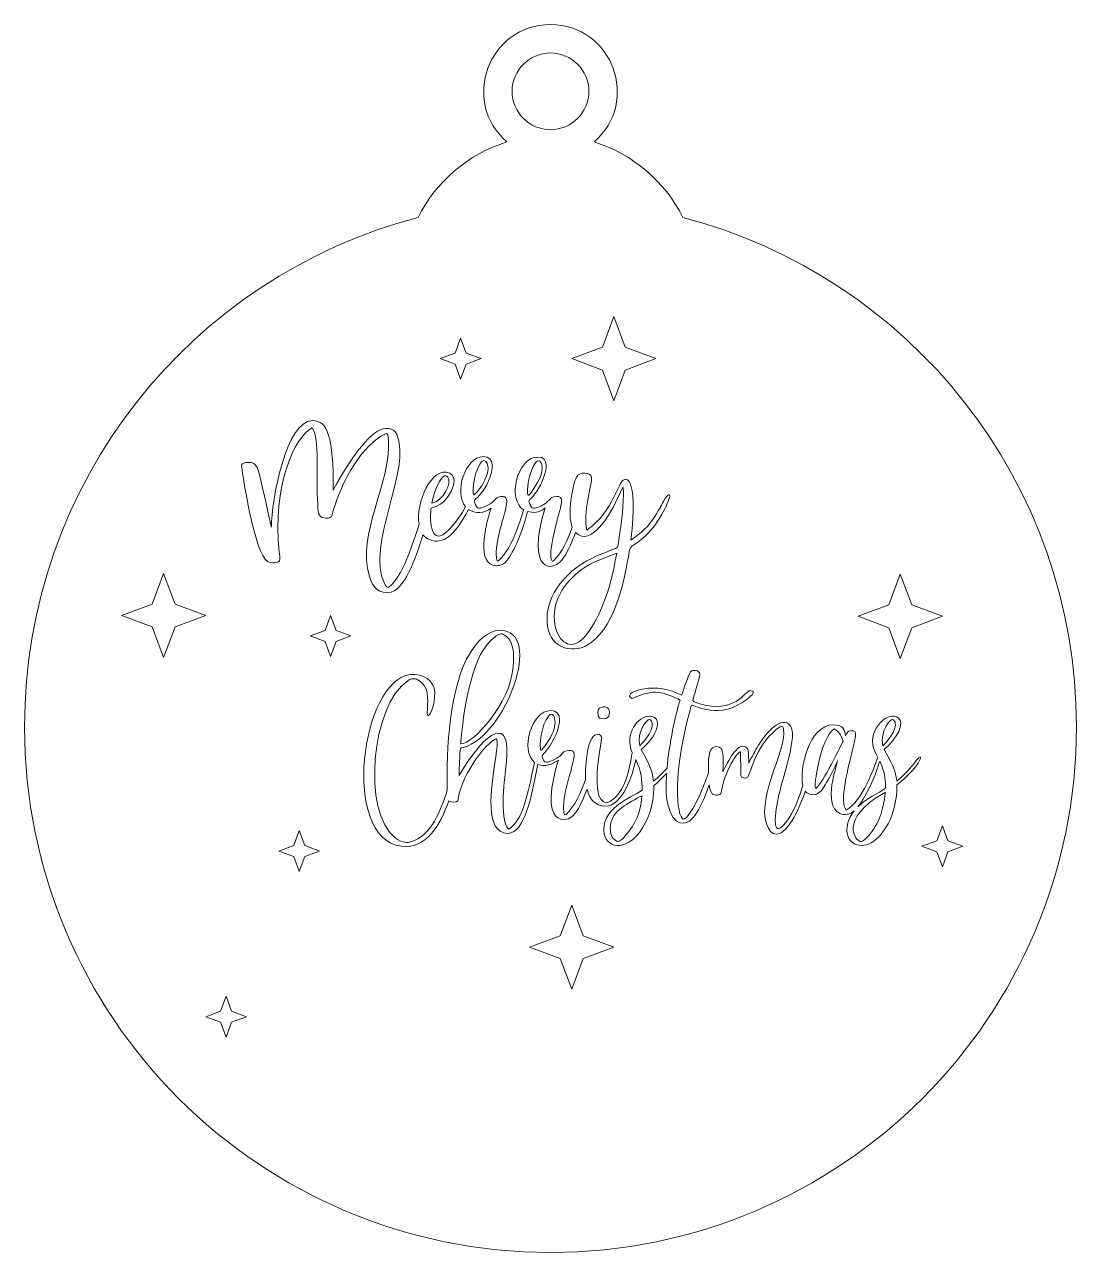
# Model space of a CAD drawing. Header units: inches. Extents: x 46 to 833, y 0 to 432.
# Drawn here: x 45.9 to 415.9, y 0 to 432 of the extents above; entities that cross this region are included whole.
import ezdxf

# ---------------------------------------------------------------- set-up
doc = ezdxf.new("R2010")
doc.units = ezdxf.units.IN
doc.header["$MEASUREMENT"] = 0
doc.layers.add('_U+0421_U+043B_U+043E_U+0439 1', color=7, linetype='Continuous')

msp = doc.modelspace()

# ---------------------------------------------------------------- linework, layer by layer
at = {"layer": '_U+0421_U+043B_U+043E_U+0439 1', "color": 7, "lineweight": 9, "true_color": 0xffffff}
for points in [[(249.19, 310.45), (238.4, 314.46), (249.19, 318.47), (253.2, 329.26), (257.21, 318.47), (268.01, 314.46), (257.21, 310.45), (253.2, 299.65), (249.19, 310.45)], [(197.4, 312.52), (192.17, 314.46), (197.4, 316.4), (199.34, 321.63), (201.28, 316.4), (206.51, 314.46), (201.28, 312.52), (199.34, 307.29), (197.4, 312.52)], [(109.68, 224.06), (98.88, 220.05), (94.87, 209.26), (90.86, 220.05), (80.06, 224.06), (90.86, 228.07), (94.87, 238.87), (98.88, 228.07), (109.68, 224.06)], [(349.97, 219.79), (339.18, 223.8), (349.97, 227.81), (353.98, 238.6), (358, 227.81), (368.79, 223.8), (358, 219.79), (353.98, 208.99), (349.97, 219.79)], [(155.53, 218.83), (160.76, 216.89), (155.53, 214.95), (153.58, 209.72), (151.64, 214.95), (146.41, 216.89), (151.64, 218.83), (153.58, 224.06), (155.53, 218.83)], [(144.5, 143.17), (149.73, 141.23), (144.5, 139.28), (142.56, 134.05), (140.62, 139.28), (135.39, 141.23), (140.62, 143.17), (142.56, 148.4), (144.5, 143.17)], [(375.96, 142.89), (370.73, 140.95), (368.79, 135.72), (366.85, 140.95), (361.62, 142.89), (366.85, 144.84), (368.79, 150.07), (370.73, 144.84), (375.96, 142.89)], [(242.41, 111.42), (253.2, 107.4), (242.41, 103.39), (238.4, 92.6), (234.38, 103.39), (223.59, 107.4), (234.38, 111.42), (238.4, 122.21), (242.41, 111.42)], [(118.79, 84.88), (124.02, 82.94), (118.79, 81), (116.85, 75.77), (114.91, 81), (109.68, 82.94), (114.91, 84.88), (116.85, 90.11), (118.79, 84.88)]]:
    msp.add_lwpolyline(points, dxfattribs=at)
at = {"layer": '_U+0421_U+043B_U+043E_U+0439 1', "color": 1, "lineweight": 9, "true_color": 0xff0000}
for points, knots in [([(277.55, 364.08), (271.26, 376.74), (259.98, 386.48), (246.28, 390.7), (262.7, 404.86), (252.72, 432), (230.95, 432), (209.18, 432), (199.19, 404.86), (215.61, 390.7), (201.91, 386.48), (190.63, 376.74), (184.35, 364.08), (104.74, 343.42), (45.95, 271.08), (45.95, 185), (45.95, 82.83), (128.78, 0), (230.95, 0), (333.12, 0), (415.95, 82.83), (415.95, 185), (415.95, 271.08), (357.16, 343.42), (277.55, 364.08)], [0, 0, 0, 0, 1, 1, 1, 2, 2, 2, 3, 3, 3, 4, 4, 4, 5, 5, 5, 6, 6, 6, 7, 7, 7, 8, 8, 8, 8]), ([(230.95, 422), (238.39, 422), (244.45, 415.94), (244.45, 408.5), (244.45, 401.06), (238.39, 395), (230.95, 395), (223.5, 395), (217.45, 401.06), (217.45, 408.5), (217.45, 415.94), (223.5, 422), (230.95, 422)], [0, 0, 0, 0, 1, 1, 1, 2, 2, 2, 3, 3, 3, 4, 4, 4, 4])]:
    msp.add_open_spline(points, degree=3, knots=knots, dxfattribs=at)
at = {"layer": '_U+0421_U+043B_U+043E_U+0439 1', "color": 7, "lineweight": 9, "true_color": 0xffffff}
for points, knots in [([(173.3, 288.11), (173.88, 288.1), (173.89, 286.4), (173.95, 285.59), (174.94, 270.6), (162.58, 252.9), (167.28, 237.86), (168.47, 233.79), (170.69, 231.43), (174.91, 232.34), (180.32, 233.84), (184.39, 246.93), (186.04, 252.48), (187.17, 250.98), (189.39, 250.25), (191.06, 250.25), (195.74, 250.25), (199.71, 256.75), (202.08, 261.44), (204.39, 259.7), (207.82, 260.05), (210.03, 261.89), (207.96, 255.4), (204.92, 241.61), (211.71, 241.61), (212.71, 241.61), (214.56, 241.51), (216.47, 244.6), (219.18, 248.62), (222.43, 257.85), (222.8, 260.67), (224.88, 260.27), (226.76, 260.01), (229.09, 261.95), (221.96, 239.57), (231.88, 238.44), (235.69, 244.6), (237.29, 246.98), (238.76, 250.64), (239.72, 253.32), (245.26, 247.84), (252.03, 259.59), (255.18, 266.71), (256.65, 269.95), (256.57, 270.22), (256.57, 266.54), (256.57, 260.64), (255.88, 256.33), (254.74, 249.12), (254.61, 247.94), (254.67, 248.02), (252.76, 247.3), (249.46, 246.02), (244.02, 243.81), (241.17, 241.74), (233.77, 236.63), (228.6, 228.47), (229.92, 220.2), (231.2, 212.24), (239.36, 210.14), (245.3, 214.59), (254.18, 221.33), (256.95, 236.66), (258.67, 246.69), (259.07, 249.07), (259.74, 247.93), (264.26, 252.03), (269.5, 256.78), (272.95, 265.31), (272.95, 266.31), (272.95, 266.64), (272.73, 266.57), (272.41, 266.52), (271.74, 266.45), (269.82, 262.6), (269.5, 262.01), (266.05, 255.89), (263.79, 253.85), (259.21, 250.55), (261.91, 273.44), (257.28, 274.48), (255.17, 269.73), (251.37, 260.85), (247.49, 256.7), (243.78, 254.17), (242.19, 260.03), (245.64, 270.35), (245.41, 272.76), (245.22, 274.54), (240.86, 274.75), (240.08, 272.8), (238.78, 270.24), (236.68, 259.73), (238.61, 255.03), (237.16, 251.14), (234.99, 246.13), (231.96, 243.38), (231.8, 243.24), (231.58, 243.05), (231.48, 243.26), (229.67, 246.07), (233.89, 259.25), (234.64, 262.77), (235.08, 265.14), (234.94, 265.94), (233.12, 265.94), (230.5, 265.94), (231.19, 264.6), (228.4, 263.07), (227.54, 262.59), (225.25, 261.36), (224.48, 261.97), (224.02, 262.36), (223.52, 263.53), (223.38, 264.12), (223.38, 264.49), (223.43, 264.59), (223.57, 264.76), (224.45, 265.76), (226.32, 267.41), (228.06, 271.37), (229.75, 275.17), (230.61, 279.85), (226.46, 279.85), (219.14, 279.85), (215.56, 264.57), (221.58, 261.26), (220.56, 259.03), (217.88, 248.06), (212.74, 243.39), (211.83, 242.55), (211.88, 245.22), (211.88, 246.46), (212.05, 254.01), (217.4, 264.83), (214.87, 265.81), (214.47, 265.94), (214.06, 265.94), (213.65, 265.94), (212.5, 265.94), (211.7, 265.34), (210.99, 264.42), (210.3, 263.46), (206.21, 261.21), (205.26, 261.97), (204.8, 262.36), (204.3, 263.53), (204.16, 264.12), (204.16, 264.48), (204.21, 264.59), (204.35, 264.75), (205.23, 265.75), (207.45, 267.5), (209.19, 271.46), (210.88, 275.25), (211.53, 279.98), (207.38, 279.98), (200.87, 279.98), (196.95, 267.33), (201.04, 262.37), (199.88, 260.33), (197.65, 256.25), (194.05, 253.2), (188.25, 248.51), (188.52, 259.31), (188.99, 261.89), (191.65, 262.58), (193.1, 263.61), (194.72, 265.77), (196.69, 268.41), (198.42, 272.69), (195.48, 274.2), (189.08, 276.99), (183.44, 263.44), (184.72, 256.19), (180.81, 244.04), (178.63, 238.54), (174.74, 234.66), (174.35, 234.26), (174.05, 234.04), (173.86, 233.98), (173.24, 233.98), (172.79, 234.83), (172.51, 235.38), (165.75, 248.48), (182.35, 275.63), (176.85, 287.9), (175.77, 290.22), (172.61, 290.45), (170.15, 288.99), (164.41, 285.28), (157.92, 274.62), (154.55, 268.17), (154.55, 286.99), (152.6, 292.66), (147.22, 292.66), (137.89, 292.66), (132.8, 264.57), (132.8, 255.19), (132.5, 256.17), (130.03, 267.46), (129.81, 268.46), (128.14, 276.32), (127.55, 277.95), (124.88, 277.95), (124.14, 277.95), (123.08, 277.96), (122.6, 277.4), (122.4, 277.25), (122.3, 277.1), (122.3, 276.85), (122.3, 275.66), (126.76, 245.58), (131.45, 243.09), (132.95, 242.25), (135.22, 242.68), (135.6, 243.34), (135.88, 243.82), (135.6, 245.86), (135.54, 246.42), (133.06, 269.54), (140.87, 287.01), (147.16, 290.15), (149.89, 285.86), (148.37, 273.83), (149.05, 263), (149.27, 259.47), (149.39, 258.35), (152.06, 258.35), (153.1, 258.35), (153.49, 258.53), (153.88, 258.85), (153.93, 258.94), (154.02, 259.17), (154.13, 259.55), (154.97, 262.38), (157.05, 270.71), (164.13, 280.34), (168.07, 285.62), (172.7, 288.12), (173.3, 288.11)], [0, 0, 0, 0, 1, 1, 1, 2, 2, 2, 3, 3, 3, 4, 4, 4, 5, 5, 5, 6, 6, 6, 7, 7, 7, 8, 8, 8, 9, 9, 9, 10, 10, 10, 11, 11, 11, 12, 12, 12, 13, 13, 13, 14, 14, 14, 15, 15, 15, 16, 16, 16, 17, 17, 17, 18, 18, 18, 19, 19, 19, 20, 20, 20, 21, 21, 21, 22, 22, 22, 23, 23, 23, 24, 24, 24, 25, 25, 25, 26, 26, 26, 27, 27, 27, 28, 28, 28, 29, 29, 29, 30, 30, 30, 31, 31, 31, 32, 32, 32, 33, 33, 33, 34, 34, 34, 35, 35, 35, 36, 36, 36, 37, 37, 37, 38, 38, 38, 39, 39, 39, 40, 40, 40, 41, 41, 41, 42, 42, 42, 43, 43, 43, 44, 44, 44, 45, 45, 45, 46, 46, 46, 47, 47, 47, 48, 48, 48, 49, 49, 49, 50, 50, 50, 51, 51, 51, 52, 52, 52, 53, 53, 53, 54, 54, 54, 55, 55, 55, 56, 56, 56, 57, 57, 57, 58, 58, 58, 59, 59, 59, 60, 60, 60, 61, 61, 61, 62, 62, 62, 63, 63, 63, 64, 64, 64, 65, 65, 65, 66, 66, 66, 67, 67, 67, 68, 68, 68, 69, 69, 69, 70, 70, 70, 71, 71, 71, 72, 72, 72, 73, 73, 73, 74, 74, 74, 75, 75, 75, 76, 76, 76, 77, 77, 77, 78, 78, 78, 79, 79, 79, 80, 80, 80, 80]), ([(208.17, 278.33), (211.29, 274.65), (204.43, 266.04), (203.86, 266.6), (203.7, 266.92), (203.7, 268.24), (203.7, 268.59), (203.7, 272.99), (206.63, 280.31), (208.17, 278.33)], [0, 0, 0, 0, 1, 1, 1, 2, 2, 2, 3, 3, 3, 3]), ([(225.96, 278.12), (226.27, 278.51), (226.51, 278.48), (226.74, 278.48), (227.79, 278.48), (229.78, 275.41), (224.86, 268.38), (224.61, 268.01), (223.07, 265.87), (223.07, 266.31), (222.51, 267.42), (223.07, 274.97), (225.96, 278.12)], [0, 0, 0, 0, 1, 1, 1, 2, 2, 2, 3, 3, 3, 4, 4, 4, 4]), ([(193.7, 273.19), (194.29, 273.26), (194.7, 272.94), (194.85, 272.76), (196.47, 270.88), (193.1, 264.42), (189.26, 263.58), (189.8, 267.96), (192.56, 273.04), (193.7, 273.19)], [0, 0, 0, 0, 1, 1, 1, 2, 2, 2, 3, 3, 3, 3]), ([(246.3, 221.44), (244.23, 217.8), (242.23, 215.47), (240.29, 214.43), (236.97, 212.64), (232.32, 215.71), (232.24, 223.74), (232.24, 232.83), (240, 239.46), (244.61, 242), (247.31, 243.49), (253.25, 245.67), (254.25, 246.03), (252.66, 237.29), (250.68, 229.17), (246.3, 221.44)], [0, 0, 0, 0, 1, 1, 1, 2, 2, 2, 3, 3, 3, 4, 4, 4, 5, 5, 5, 5]), ([(359.56, 173.03), (357.62, 170.31), (355.34, 167.9), (352.73, 165.82), (352.03, 169.88), (352.2, 169.95), (348.35, 176.95), (353.01, 180.77), (355.62, 186.38), (353.28, 188.08), (349.87, 190.88), (342.5, 184.15), (344.62, 177.39), (344.9, 176.48), (345.39, 175.39), (346.06, 174.14), (344.65, 170.29), (340.7, 158.85), (334.9, 155.62), (334.4, 156.62), (334.02, 157.19), (334.02, 159.5), (334.02, 162.42), (334.75, 166.86), (336.21, 172.82), (338.61, 183.09), (339.17, 183.53), (336.59, 183.53), (335.54, 183.46), (335.36, 183.06), (334.73, 181.8), (334.47, 184.04), (333.75, 185.63), (330.43, 185.63), (321.79, 185.63), (318.38, 169.87), (319.72, 164.34), (317.4, 156.93), (315.81, 153.69), (313.03, 150.46), (308.75, 145.66), (309.86, 154.73), (311.3, 160.96), (313.2, 169.25), (317.83, 181.76), (315.34, 185.26), (312.21, 189.28), (306.71, 182.66), (304.03, 178.32), (302.85, 176.44), (301.88, 174.5), (300.67, 172.19), (300.61, 175.26), (300.79, 176.94), (299.7, 177.75), (296.82, 179.92), (293.3, 172.52), (291.53, 169.07), (291.82, 174.66), (292.15, 177.71), (289.42, 177.96), (287.02, 177.96), (286.38, 176.01), (286.52, 168.77), (285.85, 166.91), (285.13, 164.99), (284.34, 163), (282.47, 158.32), (279.33, 152.97), (278.08, 152.53), (275.94, 151.46), (272.96, 164.43), (280.04, 190.86), (280.31, 191.86), (280.47, 192.41), (280.53, 192.53), (281.68, 192.53), (290.57, 187.21), (300.02, 194.59), (301.09, 195.43), (303.21, 197.13), (301.85, 197.5), (300.47, 198.29), (299.53, 196.05), (296.25, 193.88), (293.37, 192.26), (288.78, 191.34), (284.02, 192.86), (283.52, 193.03), (281.4, 193.71), (281.03, 194.09), (281.03, 195.09), (283.43, 201.6), (283.43, 203.4), (283.43, 204.98), (281.16, 205.12), (280.23, 204.33), (279.51, 203.33), (277.69, 198.12), (277.24, 196.49), (277.21, 196.4), (277.12, 196.11), (277.03, 196.11), (276.84, 196.11), (275.8, 196.62), (275.63, 196.7), (266.41, 201.09), (255.5, 196.62), (259.66, 194.89), (265.23, 197.24), (268.54, 198.25), (274.79, 195.14), (274.93, 195.07), (276.52, 194.41), (276.52, 194.25), (274.98, 189.67), (272.63, 178.53), (271.93, 170.39), (270.5, 168.73), (268.93, 167.2), (267.2, 165.82), (266.41, 170.43), (266.42, 170.42), (262.82, 176.95), (268.68, 181.75), (270.84, 188.67), (265.73, 188.67), (261.92, 188.67), (256.67, 182.6), (259.69, 175.84), (259.1, 172.42), (258.4, 167.37), (255.82, 162.81), (254.89, 161.16), (251.43, 156.93), (249.43, 158.6), (244.94, 162.19), (248.95, 179.85), (248.95, 181.08), (248.95, 182.94), (243.01, 185.32), (243.27, 166.27), (241.82, 162.26), (239.55, 156.91), (236.41, 154.06), (235.5, 153.23), (235.55, 155.9), (235.55, 157.14), (235.69, 163.4), (239.88, 173.41), (239.2, 175.9), (238.97, 176.72), (237.33, 176.71), (236.52, 176.53), (235.1, 176.05), (235.06, 175.27), (234.07, 174.51), (233.2, 173.82), (229.82, 171.93), (228.93, 172.65), (228.47, 173.04), (228.15, 173.85), (228.01, 174.44), (228.01, 174.81), (228.06, 174.92), (228.2, 175.08), (229.08, 176.08), (231.03, 178.1), (232.77, 182.06), (234.47, 185.85), (235.22, 190.65), (231.07, 190.65), (224.18, 190.65), (220.26, 176.66), (225.32, 172.43), (222.81, 160.71), (221.19, 151.87), (216.2, 148.88), (212.77, 152.88), (215, 167.79), (215.32, 171.56), (217.56, 189.58), (208.26, 183.95), (198.84, 167.85), (198.84, 171.18), (198.89, 171.16), (199.11, 175.45), (199.22, 177.63), (199.12, 177.36), (200.35, 177.67), (214.94, 181.57), (229.07, 218.89), (213.08, 218.89), (208.61, 218.69), (205.16, 214.9), (202.76, 211.09), (195.33, 198.97), (194.25, 176.9), (194.6, 162.65), (192.55, 156.02), (188.95, 146.29), (181.83, 144.47), (180.71, 144.19), (179.15, 143.82), (176.33, 145.84), (164.6, 154.92), (167.87, 192.74), (180.84, 201.19), (182.6, 202.39), (184.03, 201.9), (185.62, 200.49), (188.57, 197.88), (187.62, 193.25), (187.62, 189.81), (187.62, 186.96), (190.41, 191.33), (190.26, 197.08), (190.14, 201.22), (185.97, 203.69), (181.68, 203.34), (164.43, 201.52), (156.93, 145.6), (178.52, 142.93), (187.33, 141.91), (192.23, 150.43), (195.13, 158.88), (195.85, 158.32), (197.78, 158.27), (198.41, 158.91), (199.64, 169.67), (210.19, 180.75), (211.84, 180.75), (212.74, 180.75), (211.62, 173.7), (211.4, 172.31), (210.19, 163.89), (207.44, 147.44), (215.99, 147.44), (221.9, 147.91), (224.05, 159.24), (226.49, 171.72), (228.79, 170.77), (231.85, 171.66), (233.74, 173.24), (231.48, 166.17), (228.49, 152.29), (235.84, 152.29), (239.8, 152.29), (242.32, 159.04), (243.8, 162.96), (244.68, 159.49), (246.65, 157.06), (250.26, 157.06), (256.15, 157.06), (259.93, 167.61), (260.93, 173.38), (262.9, 169.55), (263.17, 166.12), (263.17, 162.6), (258.95, 159.79), (248.52, 156.36), (249.84, 147.11), (250.92, 142.13), (258.71, 140.3), (264.42, 151.32), (267.1, 156.68), (267.17, 160.98), (267.32, 164.33), (269.81, 166.3), (270.84, 167.58), (271.8, 168.58), (271.63, 165.64), (270.88, 157.99), (273.99, 153.16), (277.18, 148.81), (280.87, 151.95), (282.46, 154.84), (284.31, 157.81), (285.49, 160.9), (286.79, 164.55), (287.16, 162.01), (287.61, 160.89), (289.21, 160.89), (289.77, 160.89), (290.49, 160.94), (290.85, 161.35), (292.36, 170.08), (296.81, 176.15), (297.81, 176.15), (297.81, 175.86), (297.88, 167.74), (297.98, 167.47), (298.03, 167.29), (298.24, 167.15), (298.4, 167.04), (299.02, 166.83), (299.95, 166.91), (300.21, 167.04), (301.21, 168.04), (302.89, 177.97), (310.46, 184.05), (312.52, 185.7), (312.83, 185.15), (312.96, 183.86), (313.56, 177.24), (307.11, 166.87), (306.32, 156.38), (306.05, 153.13), (307.08, 147.15), (310.37, 147.15), (314.83, 147.15), (319.15, 158.05), (320.57, 162.27), (321.76, 160.63), (325.1, 160.12), (327.23, 163.88), (328.04, 165.33), (330, 168.54), (331.9, 172.97), (331.9, 171.97), (326.45, 157.74), (332.71, 154.4), (334.42, 153.59), (336.4, 154.2), (337.75, 155.35), (332.94, 149.3), (335.27, 141.9), (341.98, 143.4), (346.55, 144.6), (352.36, 152.02), (352.73, 162.58), (352.73, 162.58), (352.81, 164.51), (352.81, 164.51), (361.89, 171.68), (362.38, 176.59), (359.56, 173.03)], [0, 0, 0, 0, 1, 1, 1, 2, 2, 2, 3, 3, 3, 4, 4, 4, 5, 5, 5, 6, 6, 6, 7, 7, 7, 8, 8, 8, 9, 9, 9, 10, 10, 10, 11, 11, 11, 12, 12, 12, 13, 13, 13, 14, 14, 14, 15, 15, 15, 16, 16, 16, 17, 17, 17, 18, 18, 18, 19, 19, 19, 20, 20, 20, 21, 21, 21, 22, 22, 22, 23, 23, 23, 24, 24, 24, 25, 25, 25, 26, 26, 26, 27, 27, 27, 28, 28, 28, 29, 29, 29, 30, 30, 30, 31, 31, 31, 32, 32, 32, 33, 33, 33, 34, 34, 34, 35, 35, 35, 36, 36, 36, 37, 37, 37, 38, 38, 38, 39, 39, 39, 40, 40, 40, 41, 41, 41, 42, 42, 42, 43, 43, 43, 44, 44, 44, 45, 45, 45, 46, 46, 46, 47, 47, 47, 48, 48, 48, 49, 49, 49, 50, 50, 50, 51, 51, 51, 52, 52, 52, 53, 53, 53, 54, 54, 54, 55, 55, 55, 56, 56, 56, 57, 57, 57, 58, 58, 58, 59, 59, 59, 60, 60, 60, 61, 61, 61, 62, 62, 62, 63, 63, 63, 64, 64, 64, 65, 65, 65, 66, 66, 66, 67, 67, 67, 68, 68, 68, 69, 69, 69, 70, 70, 70, 71, 71, 71, 72, 72, 72, 73, 73, 73, 74, 74, 74, 75, 75, 75, 76, 76, 76, 77, 77, 77, 78, 78, 78, 79, 79, 79, 80, 80, 80, 81, 81, 81, 82, 82, 82, 83, 83, 83, 84, 84, 84, 85, 85, 85, 86, 86, 86, 87, 87, 87, 88, 88, 88, 89, 89, 89, 90, 90, 90, 91, 91, 91, 92, 92, 92, 93, 93, 93, 94, 94, 94, 95, 95, 95, 96, 96, 96, 97, 97, 97, 98, 98, 98, 99, 99, 99, 100, 100, 100, 101, 101, 101, 102, 102, 102, 103, 103, 103, 104, 104, 104, 105, 105, 105, 106, 106, 106, 107, 107, 107, 108, 108, 108, 109, 109, 109, 110, 110, 110, 111, 111, 111, 112, 112, 112, 112]), ([(206.38, 210.38), (209.34, 215.79), (212.93, 217.92), (213.93, 217.59), (218.23, 216.15), (218.18, 210.33), (217.85, 206.14), (216.77, 192.86), (203.73, 178.95), (199.34, 178.95), (199.34, 178.95), (200.76, 199.59), (206.38, 210.38)], [0, 0, 0, 0, 1, 1, 1, 2, 2, 2, 3, 3, 3, 4, 4, 4, 4]), ([(227.54, 176.62), (226.98, 177.73), (227.51, 185.65), (230.41, 188.8), (231.64, 190.36), (232.56, 188.36), (232.56, 186.39), (232.56, 184.29), (231.52, 181.74), (229.44, 178.77), (229.19, 178.41), (227.54, 176.18), (227.54, 176.62)], [0, 0, 0, 0, 1, 1, 1, 2, 2, 2, 3, 3, 3, 4, 4, 4, 4]), ([(251.61, 189.35), (251.51, 188.27), (250.77, 187.79), (249.86, 187.79), (248.41, 187.79), (247.65, 187.66), (247.65, 189.81), (247.65, 191.13), (247.8, 191.41), (248.74, 191.75), (250.66, 192.39), (251.9, 191.65), (251.61, 189.35)], [0, 0, 0, 0, 1, 1, 1, 2, 2, 2, 3, 3, 3, 4, 4, 4, 4]), ([(265.77, 187.53), (266.77, 187.53), (268.37, 184.27), (262.32, 178.22), (261.29, 183.37), (264.77, 187.53), (265.77, 187.53)], [0, 0, 0, 0, 1, 1, 1, 2, 2, 2, 2]), ([(351.55, 187.41), (353.85, 185.38), (350.15, 180.53), (347.84, 178.22), (346.77, 183.57), (350.69, 188.26), (351.55, 187.41)], [0, 0, 0, 0, 1, 1, 1, 2, 2, 2, 2]), ([(324.23, 163.21), (323.37, 163.42), (325.89, 181.09), (330.64, 184.16), (332.33, 183.27), (333.17, 182.33), (333.85, 179.82), (333.35, 178.82), (326.72, 164.95), (324.23, 163.21)], [0, 0, 0, 0, 1, 1, 1, 2, 2, 2, 3, 3, 3, 3]), ([(348.77, 163.3), (346.3, 161.65), (341.96, 159.64), (339.05, 156.77), (342.38, 161.12), (345.56, 168.47), (346.74, 172.83), (349.01, 168.23), (348.77, 165.18), (348.77, 163.3)], [0, 0, 0, 0, 1, 1, 1, 2, 2, 2, 3, 3, 3, 3]), ([(263.13, 160.35), (262.41, 154.68), (261.2, 150.98), (257.15, 146.46), (256.77, 146.03), (255.34, 144.54), (254.77, 144.54), (254.58, 144.54), (254.53, 144.47), (253.93, 144.88), (252.4, 145.74), (251.99, 147.39), (251.99, 149.13), (251.99, 155.14), (257.26, 157.37), (262.44, 160.37), (262.59, 160.46), (263, 160.69), (263.17, 160.69), (263.17, 160.69), (263.13, 160.35), (263.13, 160.35)], [0, 0, 0, 0, 1, 1, 1, 2, 2, 2, 3, 3, 3, 4, 4, 4, 5, 5, 5, 6, 6, 6, 7, 7, 7, 7]), ([(348.73, 161.61), (348.73, 161.58), (348.71, 161.54), (348.68, 161.48), (347.95, 155.74), (346.69, 150.95), (342.68, 146.46), (342.29, 146.03), (340.86, 144.54), (340.3, 144.54), (338.06, 144.54), (332.4, 152.47), (347.99, 161.5), (348.14, 161.59), (348.55, 161.82), (348.73, 161.82), (348.73, 161.82), (348.77, 161.74), (348.77, 161.74), (348.77, 161.74), (348.73, 161.61), (348.73, 161.61)], [0, 0, 0, 0, 1, 1, 1, 2, 2, 2, 3, 3, 3, 4, 4, 4, 5, 5, 5, 6, 6, 6, 7, 7, 7, 7])]:
    msp.add_open_spline(points, degree=3, knots=knots, dxfattribs=at)

doc.saveas('drawing.dxf')
